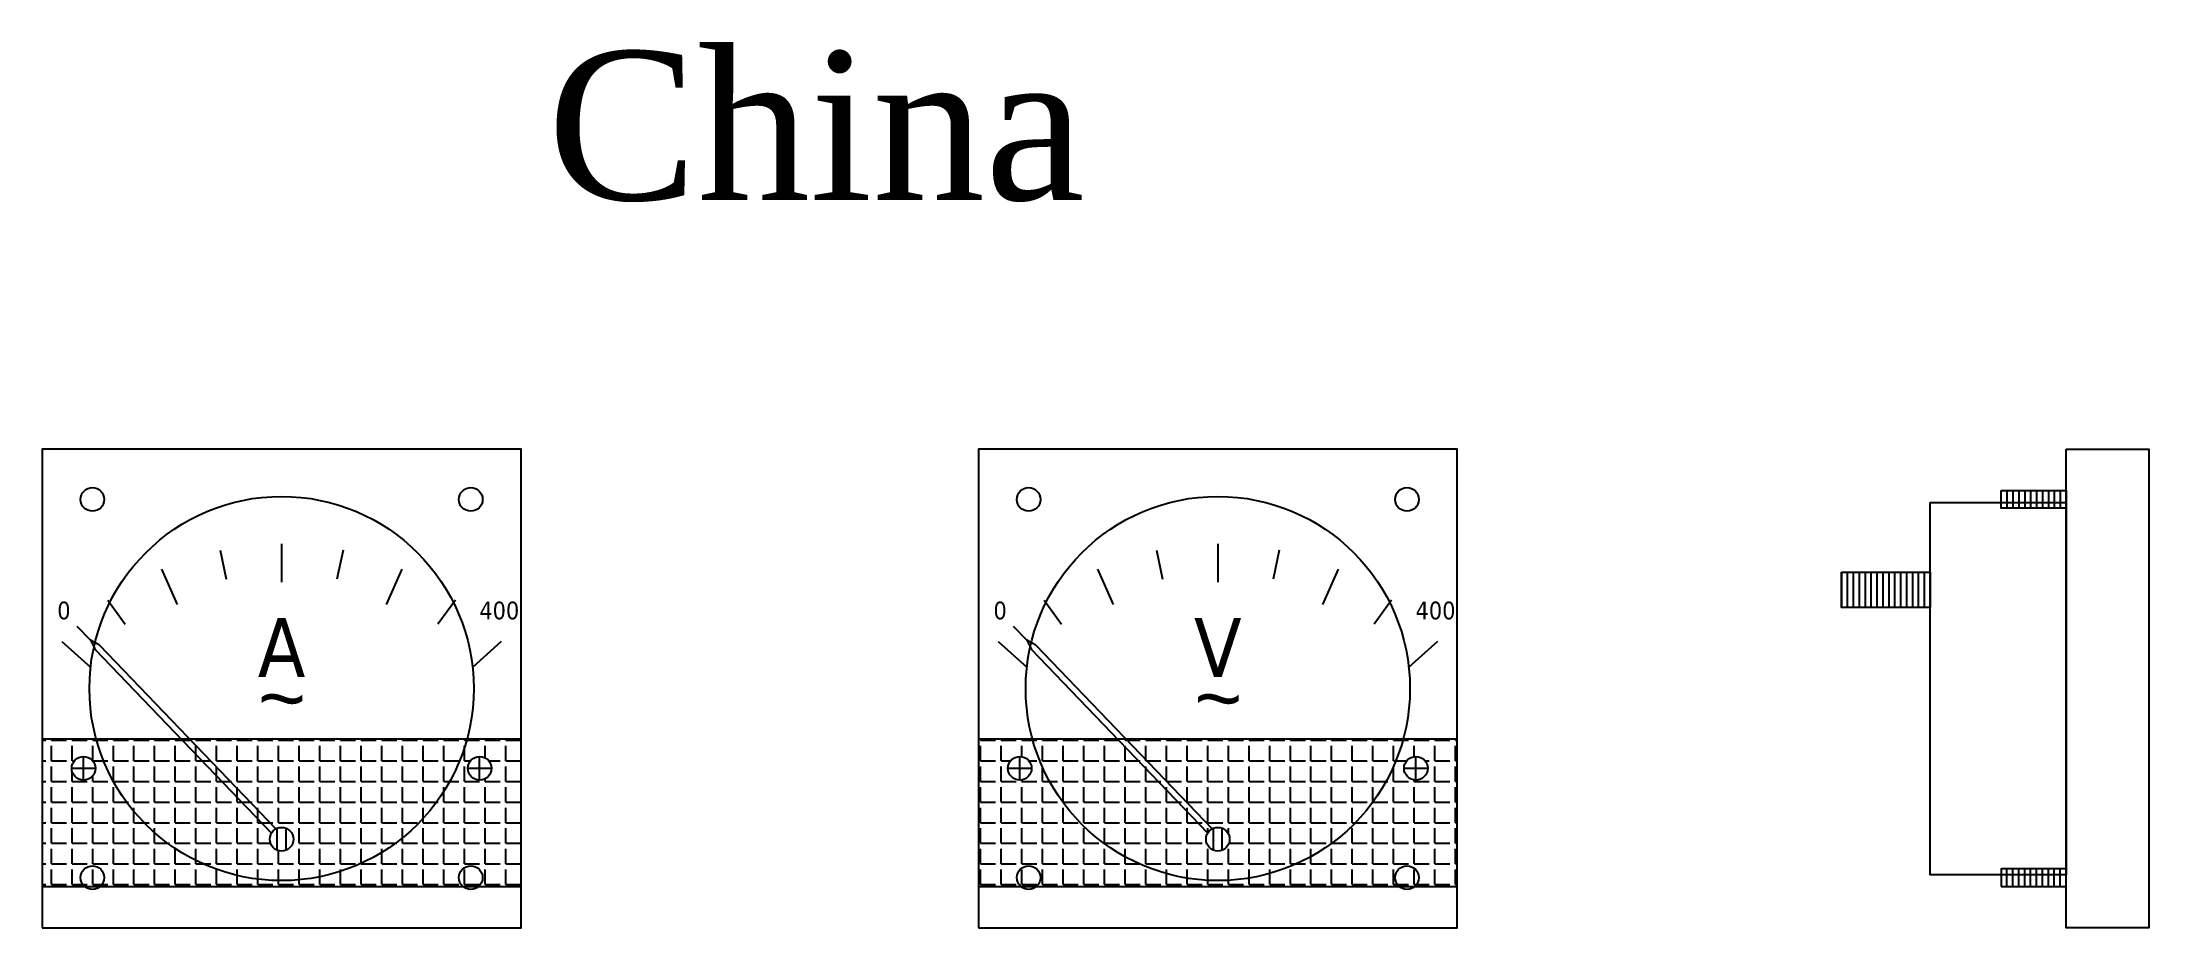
# Model space of a CAD drawing. Header units: millimetres. Extents: x 165 to 522, y 322 to 472.
import ezdxf

# ---------------------------------------------------------------- set-up
doc = ezdxf.new("R2010")
doc.units = ezdxf.units.MM
doc.layers.add('1-EMC-ACESS', color=4, linetype='Continuous')
doc.styles.add('ARIAL', font='arial.ttf')
doc.styles.add('VNARIAL', font='txt')
pattern_1 = [(0, (-79563.5105, -43012.1763), (0, 3.4925), [2.54, -0.9525]), (90, (-79563.5105, -43012.1763), (-3.4925, 2e-16), [2.54, -0.9525])]

# ---------------------------------------------------------------- blocks, each defined once
blk = doc.blocks.new('A$C4D675968')
h = blk.add_hatch()
h.set_pattern_fill('ANGLE', color=6, scale=0.5, style=0)
h.set_pattern_definition(pattern_1)
h.paths.add_polyline_path([(24.87, 32), (0, 32), (0, 7), (81, 7), (81, 32), (24.87, 32), (39.52, 16.74, -0.573624), (42.5, 15, -1), (38.5, 15, -0.270951), (39.52, 16.74)])
h.paths.add_polyline_path([(5, 27, 1), (9, 27, 1)], flags=17)
h.paths.add_polyline_path([(72, 27, -1), (76, 27, -1)], flags=16)
at = {"color": 6}
for p, q in [((40.5, 65), (40.5, 58.5)), ((20.16, 60.68), (22.81, 54.74)), ((30.1, 63.91), (31.14, 59.02)), ((50.9, 63.91), (49.86, 59.02)), ((60.84, 60.68), (58.19, 54.74)), ((11.11, 55.45), (14.05, 51.41)), ((69.89, 55.45), (66.95, 51.41)), ((5.87, 51.07), (8.17, 48.67)), ((3.34, 48.46), (8.17, 44.11)), ((9.69, 47.81), (8.17, 48.67)), ((8.17, 48.67), (8.97, 47.11)), ((77.66, 48.46), (72.83, 44.11)), ((0, 32), (81, 32)), ((7, 25), (7, 29)), ((74, 25), (74, 29)), ((5, 27), (9, 27)), ((72, 27), (76, 27)), ((39.75, 13.15), (39.75, 16.85)), ((41.25, 13.15), (41.25, 16.85)), ((0, 7), (81, 7))]:
    blk.add_line(p, q, dxfattribs=at)
blk.add_lwpolyline([(0, 0), (81, 0), (81, 81), (0, 81)], close=True, dxfattribs=at)
for points in [[(38.8, 16.05), (8.97, 47.11)], [(9.69, 47.81), (39.52, 16.74)]]:
    blk.add_lwpolyline(points, dxfattribs=at)
at = {"color": 2}
for centre, radius in [((8.5, 72.5), 2), ((40.5, 40.5), 32.5), ((72.5, 72.5), 2), ((8.5, 8.5), 2), ((72.5, 8.5), 2)]:
    blk.add_circle(centre, radius, dxfattribs=at)
at = {"color": 6}
for centre in [(7, 27), (74, 27), (40.5, 15)]:
    blk.add_circle(centre, 2, dxfattribs=at)
at = {"color": 6, "width": 11.2468, "attachment_point": 5}
for s, insert, char_height in [('{\\fTahoma|b0|i0|c0|p34;0}', (3.68, 53.68), 3), ('{\\fTahoma|b0|i0|c0|p34;400}', (77.32, 53.68), 3), ('{\\fTahoma|b0|i0|c0|p34;V}', (40.5, 47.44), 10)]:
    blk.add_mtext(s, dxfattribs=dict(at, insert=insert, char_height=char_height))
at = {"color": 6, "insert": (40.58, 38.92), "char_height": 10, "width": 11.2468, "attachment_point": 5, "style": 'VNARIAL'}
blk.add_mtext('~', dxfattribs=at)
blk = doc.blocks.new('A$C3F4A0A4A')
h = blk.add_hatch()
h.set_pattern_fill('ANGLE', color=6, scale=0.5, style=0)
h.set_pattern_definition(pattern_1)
h.paths.add_polyline_path([(24.87, 32), (0, 32), (0, 7), (81, 7), (81, 32), (24.87, 32), (39.52, 16.74, -0.573624), (42.5, 15, -1), (38.5, 15, -0.270951), (39.52, 16.74)])
h.paths.add_polyline_path([(5, 27, 1), (9, 27, 1)], flags=17)
h.paths.add_polyline_path([(72, 27, -1), (76, 27, -1)], flags=16)
at = {"color": 6}
for p, q in [((40.5, 65), (40.5, 58.5)), ((20.16, 60.68), (22.81, 54.74)), ((30.1, 63.91), (31.14, 59.02)), ((50.9, 63.91), (49.86, 59.02)), ((60.84, 60.68), (58.19, 54.74)), ((11.11, 55.45), (14.05, 51.41)), ((69.89, 55.45), (66.95, 51.41)), ((5.87, 51.07), (8.17, 48.67)), ((3.34, 48.46), (8.17, 44.11)), ((9.69, 47.81), (8.17, 48.67)), ((8.17, 48.67), (8.97, 47.11)), ((77.66, 48.46), (72.83, 44.11)), ((0, 32), (81, 32)), ((7, 25), (7, 29)), ((74, 25), (74, 29)), ((5, 27), (9, 27)), ((72, 27), (76, 27)), ((39.75, 13.15), (39.75, 16.85)), ((41.25, 13.15), (41.25, 16.85)), ((0, 7), (81, 7))]:
    blk.add_line(p, q, dxfattribs=at)
blk.add_lwpolyline([(0, 0), (81, 0), (81, 81), (0, 81)], close=True, dxfattribs=at)
for points in [[(38.8, 16.05), (8.97, 47.11)], [(9.69, 47.81), (39.52, 16.74)]]:
    blk.add_lwpolyline(points, dxfattribs=at)
at = {"color": 2}
for centre, radius in [((8.5, 72.5), 2), ((40.5, 40.5), 32.5), ((72.5, 72.5), 2), ((8.5, 8.5), 2), ((72.5, 8.5), 2)]:
    blk.add_circle(centre, radius, dxfattribs=at)
at = {"color": 6}
for centre in [(7, 27), (74, 27), (40.5, 15)]:
    blk.add_circle(centre, 2, dxfattribs=at)
at = {"color": 6, "width": 11.2468, "attachment_point": 5}
for s, insert, char_height in [('{\\fTahoma|b0|i0|c0|p34;0}', (3.68, 53.68), 3), ('{\\fTahoma|b0|i0|c0|p34;400}', (77.32, 53.68), 3), ('{\\fTahoma|b0|i0|c0|p34;A}', (40.5, 47.44), 10)]:
    blk.add_mtext(s, dxfattribs=dict(at, insert=insert, char_height=char_height))
at = {"color": 6, "insert": (40.58, 38.92), "char_height": 10, "width": 11.2468, "attachment_point": 5, "style": 'VNARIAL'}
blk.add_mtext('~', dxfattribs=at)
blk = doc.blocks.new('A$C49BB6F11')
at = {"color": 6}
for p, q in [((28, 74), (28, 71)), ((29, 74), (29, 71)), ((30, 74), (30, 71)), ((31, 74), (31, 71)), ((32, 74), (32, 71)), ((33, 74), (33, 71)), ((34, 74), (34, 71)), ((35, 74), (35, 71)), ((36, 74), (36, 71)), ((37, 74), (37, 71)), ((0, 60.19), (0, 54.19)), ((1, 60.19), (1, 54.19)), ((2, 60.19), (2, 54.19)), ((3, 60.19), (3, 54.19)), ((4, 60.19), (4, 54.19)), ((5, 60.19), (5, 54.19)), ((6, 60.19), (6, 54.19)), ((7, 60.19), (7, 54.19)), ((8, 60.19), (8, 54.19)), ((9, 60.19), (9, 54.19)), ((10, 60.19), (10, 54.19)), ((11, 60.19), (11, 54.19)), ((12, 60.19), (12, 54.19)), ((13, 60.19), (13, 54.19)), ((14, 60.19), (14, 54.19)), ((28, 7), (28, 10)), ((29, 7), (29, 10)), ((30, 7), (30, 10)), ((31, 7), (31, 10)), ((32, 7), (32, 10)), ((33, 7), (33, 10)), ((34, 7), (34, 10)), ((35, 7), (35, 10)), ((36, 7), (36, 10)), ((37, 7), (37, 10))]:
    blk.add_line(p, q, dxfattribs=at)
for points in [[(38, 81), (52, 81), (52, 0), (38, 0)], [(15, 72), (38, 72), (38, 9), (15, 9)], [(27, 74), (38, 74), (38, 71), (27, 71)], [(0, 60.19), (15, 60.19), (15, 54.19), (0, 54.19)], [(27, 7), (38, 7), (38, 10), (27, 10)]]:
    blk.add_lwpolyline(points, close=True, dxfattribs=at)

msp = doc.modelspace()

# ---------------------------------------------------------------- block references
at = {"color": 7}
for name, p in [('A$C3F4A0A4A', (165.21, 322.43)), ('A$C4D675968', (323.56, 322.43)), ('A$C49BB6F11', (469.53, 322.43))]:
    msp.add_blockref(name, p, dxfattribs=at)

# ---------------------------------------------------------------- texts
at = {"layer": '1-EMC-ACESS', "color": 1, "linetype": 'ByBlock', "lineweight": -2, "insert": (296.11, 470.8), "char_height": 25.2, "width": 385.9629, "attachment_point": 2, "style": 'ARIAL'}
msp.add_mtext('{\\fTimes New Roman|b0|i0|c0|p18;\\C7;China}', dxfattribs=at)

doc.saveas('drawing.dxf')
